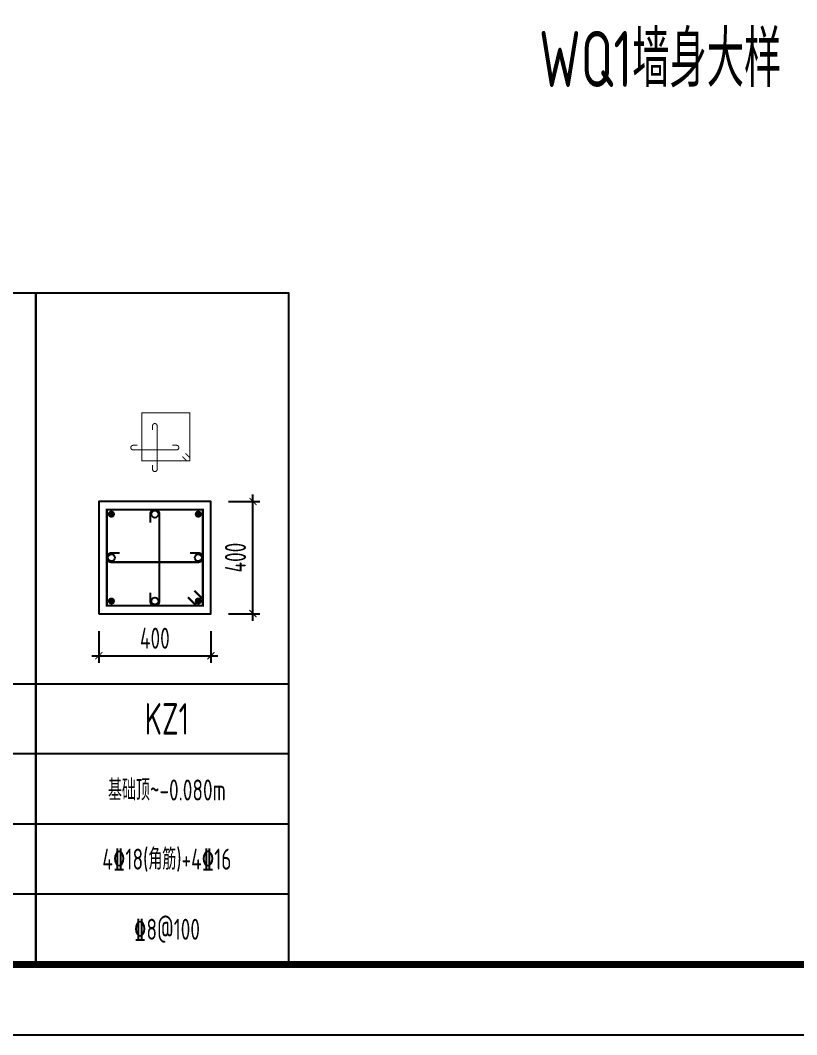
# Model space of a CAD drawing. Extents: x -668857 to 154266, y -275694 to 291306.
# Drawn here: x -291647 to -280566, y 166782 to 181255 of the extents above; entities that cross this region are included whole.
import ezdxf
from ezdxf.enums import TextEntityAlignment as Align

# ---------------------------------------------------------------- set-up
doc = ezdxf.new("R2010")
doc.units = 0
doc.header["$LTSCALE"] = 1000
doc.layers.get('0').update_dxf_attribs({"linetype": 'CONTINUOUS'})
doc.layers.get('DEFPOINTS').update_dxf_attribs({"linetype": 'CONTINUOUS'})
for name, color, linetype in [('-TK', 7, 'CONTINUOUS'), ('COLU_DE_DIM', 3, 'CONTINUOUS'), ('COLU_DE_TH', 7, 'CONTINUOUS'), ('DIM_SYMB', 3, 'CONTINUOUS'), ('LINK', 6, 'CONTINUOUS'), ('LINK-INDEX', 6, 'CONTINUOUS'), ('REIN', 6, 'CONTINUOUS'), ('S-B板配筋号', 7, 'CONTINUOUS'), ('TAB', 7, 'CONTINUOUS'), ('TAB_TEXT', 7, 'CONTINUOUS')]:
    doc.layers.add(name, color=color, linetype=linetype)
doc.styles.add('TSSD_DIMENSION', font='Tssdeng.shx', dxfattribs={"width": 0.7, "bigfont": 'tssdchn.shx'})
doc.styles.add('TSSD_REIN', font='tssdeng.shx', dxfattribs={"width": 0.7, "height": 300, "bigfont": 'tssdchn.shx'})
doc.dimstyles.new('TSSD_25_100', dxfattribs={"dimtxt": 300, "dimasz": 100, "dimexe": 100, "dimexo": 250, "dimgap": 100, "dimtad": 1, "dimdec": 0, "dimlfac": 0.25, "dimzin": 0, "dimdsep": 46, "dimtxsty": 'TSSD_DIMENSION', "dimblk": 'ARCHTICK', "dimcen": 0, "dimdle": 100, "dimclrt": 7, "dimadec": 0, "dimazin": 0, "dimtfac": 1, "dimtdec": 0, "dimtix": 1, "dimtmove": 2, "dimatfit": 3, "dimldrblk": 'ARCHTICK', "dimfxl": 0, "dimtolj": 1, "dimtzin": 0, "dimarcsym": 0})

# ---------------------------------------------------------------- blocks, each defined once
blk = doc.blocks.new('_ArchTick')
at = {"color": 0, "linetype": 'ByBlock', "const_width": 0.15}
blk.add_lwpolyline([(-0.5, -0.5), (0.5, 0.5)], dxfattribs=at)
blk = doc.blocks.new('*D742')
at = {"layer": 'COLU_DE_DIM', "color": 0, "lineweight": -2}
for p, q in [((-290526, 172539), (-290526, 172089)), ((-288926, 172539), (-288926, 172089)), ((-290626, 172189), (-288826, 172189))]:
    blk.add_line(p, q, dxfattribs=at)
at = {"layer": 'DEFPOINTS', "color": 0}
for p in [(-290526, 172789), (-288926, 172789), (-288926, 172189)]:
    blk.add_point(p, dxfattribs=at)
at = {"layer": 'COLU_DE_DIM', "color": 0, "lineweight": -2, "xscale": 100, "yscale": 100, "zscale": 100, "rotation": 180}
blk.add_blockref('_ArchTick', (-290526, 172189), dxfattribs=at)
at = {"layer": 'COLU_DE_DIM', "color": 0, "lineweight": -2, "xscale": 100, "yscale": 100, "zscale": 100}
blk.add_blockref('_ArchTick', (-288926, 172189), dxfattribs=at)
at = {"layer": 'COLU_DE_DIM', "color": 7, "insert": (-289726, 172439), "char_height": 300, "attachment_point": 5, "style": 'TSSD_DIMENSION'}
blk.add_mtext('\\A1;400', dxfattribs=at)
blk = doc.blocks.new('*D743')
at = {"layer": 'COLU_DE_DIM', "color": 0, "lineweight": -2}
for p, q in [((-288326, 172689), (-288326, 174489)), ((-288676, 174389), (-288226, 174389)), ((-288676, 172789), (-288226, 172789))]:
    blk.add_line(p, q, dxfattribs=at)
at = {"layer": 'DEFPOINTS', "color": 0}
for p in [(-288926, 174389), (-288326, 174389), (-288926, 172789)]:
    blk.add_point(p, dxfattribs=at)
at = {"layer": 'COLU_DE_DIM', "color": 0, "lineweight": -2, "xscale": 100, "yscale": 100, "zscale": 100}
for p, rotation in [((-288326, 174389), 90), ((-288326, 172789), 270)]:
    blk.add_blockref('_ArchTick', p, dxfattribs=dict(at, rotation=rotation))
at = {"layer": 'COLU_DE_DIM', "color": 7, "insert": (-288576, 173589), "char_height": 300, "attachment_point": 5, "rotation": 90, "style": 'TSSD_DIMENSION'}
blk.add_mtext('\\A1;400', dxfattribs=at)
blk = doc.blocks.new('20210729.23145802')
at = {"layer": 'DIM_SYMB', "color": 7, "style": 'TSSD_DIMENSION', "width": 0.7}
blk.add_text('WQ1墙身大样', height=800, dxfattribs=at).set_placement((-24846.769, -181459.182, 0))
blk = doc.blocks.new('A1')
blk.add_lwpolyline([(0, 59400), (0, 0), (84100, 0), (84100, 59400)], close=True)
at = {"const_width": 100}
blk.add_lwpolyline([(2500, 58400), (2500, 1000), (83100, 1000), (83100, 58400)], close=True, dxfattribs=at)

msp = doc.modelspace()

# ---------------------------------------------------------------- linework, layer by layer
at = {"layer": 'COLU_DE_TH'}
msp.add_lwpolyline([(-290526.21, 172788.79), (-288926.21, 172788.79), (-288926.21, 174388.79), (-290526.21, 174388.79), (-290526.21, 172788.79)], close=True, dxfattribs=at)
at = {"layer": 'LINK', "const_width": 30}
msp.add_lwpolyline([(-289161.21, 173115.72), (-289041.21, 172995.72), (-289041.21, 172903.79), (-290411.21, 172903.79), (-290411.21, 174273.79), (-289041.21, 174273.79), (-289041.21, 172903.79), (-289133.14, 172903.79), (-289253.14, 173023.79)], dxfattribs=at)
for points in [[(-289791.21, 173088.79), (-289791.21, 172968.79, 1), (-289661.21, 172968.79), (-289661.21, 174208.79, 1), (-289791.21, 174208.79), (-289791.21, 174088.79)], [(-290226.21, 173653.79), (-290346.21, 173653.79, 1), (-290346.21, 173523.79), (-289106.21, 173523.79, 1), (-289106.21, 173653.79), (-289226.21, 173653.79)]]:
    msp.add_lwpolyline(points, format="xyb", dxfattribs=at)
at = {"layer": 'LINK-INDEX', "const_width": 15}
msp.add_lwpolyline([(-289288.71, 175077.39), (-289228.71, 175017.39), (-289228.71, 174971.43), (-289913.71, 174971.43), (-289913.71, 175656.43), (-289228.71, 175656.43), (-289228.71, 174971.43), (-289274.67, 174971.43), (-289334.67, 175031.43)], dxfattribs=at)
for points in [[(-289758.71, 174908.93), (-289758.71, 174848.93, 1), (-289693.71, 174848.93), (-289693.71, 175468.93, 1), (-289758.71, 175468.93), (-289758.71, 175408.93)], [(-289976.21, 175191.43), (-290036.21, 175191.43, 1), (-290036.21, 175126.43), (-289416.21, 175126.43, 1), (-289416.21, 175191.43), (-289476.21, 175191.43)]]:
    msp.add_lwpolyline(points, format="xyb", dxfattribs=at)
at = {"layer": 'REIN', "const_width": 50}
for points in [[(-290371.21, 174208.79, 1), (-290321.21, 174208.79, 1), (-290371.21, 174208.79)], [(-289131.21, 174208.79, 1), (-289081.21, 174208.79, 1), (-289131.21, 174208.79)], [(-290371.21, 172968.79, 1), (-290321.21, 172968.79, 1), (-290371.21, 172968.79)], [(-289131.21, 172968.79, 1), (-289081.21, 172968.79, 1), (-289131.21, 172968.79)]]:
    msp.add_lwpolyline(points, format="xyb", close=True, dxfattribs=at)
at = {"layer": 'REIN'}
for centre in [(-289726.21, 174208.79), (-290346.21, 173588.79), (-289106.21, 173588.79), (-289726.21, 172968.79)]:
    msp.add_circle(centre, 50, dxfattribs=at)
at = {"layer": 'TAB'}
for points in [[(-295637.41, 177366.72), (-291426.21, 177366.72), (-291426.21, 167788.79), (-295637.41, 167788.79), (-295637.41, 177366.72), (-295637.41, 171788.79), (-291426.21, 171788.79), (-291426.21, 170788.79), (-295637.41, 170788.79), (-295637.41, 169788.79), (-291426.21, 169788.79), (-291426.21, 168788.79), (-295637.41, 168788.79)], [(-291426.21, 177366.72), (-287818.09, 177366.72), (-287818.09, 167788.79), (-291426.21, 167788.79), (-291426.21, 177366.72), (-291426.21, 171788.79), (-287818.09, 171788.79), (-287818.09, 170788.79), (-291426.21, 170788.79), (-291426.21, 169788.79), (-287818.09, 169788.79), (-287818.09, 168788.79), (-291426.21, 168788.79)]]:
    msp.add_lwpolyline(points, dxfattribs=at)

# ---------------------------------------------------------------- block references
at = {"layer": '-TK'}
msp.add_blockref('A1', (-353584.71, 166782.28), dxfattribs=at)
at = {"layer": 'S-B板配筋号'}
msp.add_blockref('20210729.23145802', (-259396.68, 361762.67), dxfattribs=at)

# ---------------------------------------------------------------- texts
at = {"layer": 'TAB_TEXT', "style": 'TSSD_REIN', "width": 0.7}
for s, height, p in [('KZ1', 450, (-289554.33, 171288.79)), ('基础顶~-0.080m', 300, (-289554.33, 170288.79))]:
    msp.add_text(s, height=height, dxfattribs=at).set_placement(p, align=Align.MIDDLE)
at = {"layer": 'TAB_TEXT', "color": 1, "style": 'TSSD_REIN', "width": 0.7}
for s, p in [('4%%13218(角筋)+4%%13216', (-289554.33, 169288.79)), ('%%1328@100', (-289554.33, 168288.79))]:
    msp.add_text(s, height=300, dxfattribs=at).set_placement(p, align=Align.MIDDLE)

# ---------------------------------------------------------------- dimensions: what is measured, and where the dimension line sits
at = {"layer": 'COLU_DE_DIM'}
dim = msp.add_linear_dim(base=(-288326.21, 174388.79), p1=(-288926.21, 172788.79), p2=(-288926.21, 174388.79), angle=90, dimstyle='TSSD_25_100', dxfattribs=at)
dim.commit()
dim.dimension.update_dxf_attribs({"geometry": '*D743', "text_midpoint": (-288576.21, 173588.79)})
dim = msp.add_linear_dim(base=(-288926.21, 172188.79), p1=(-290526.21, 172788.79), p2=(-288926.21, 172788.79), dimstyle='TSSD_25_100', dxfattribs=at)
dim.commit()
dim.dimension.update_dxf_attribs({"geometry": '*D742', "text_midpoint": (-289726.21, 172438.79)})

doc.saveas('drawing.dxf')
